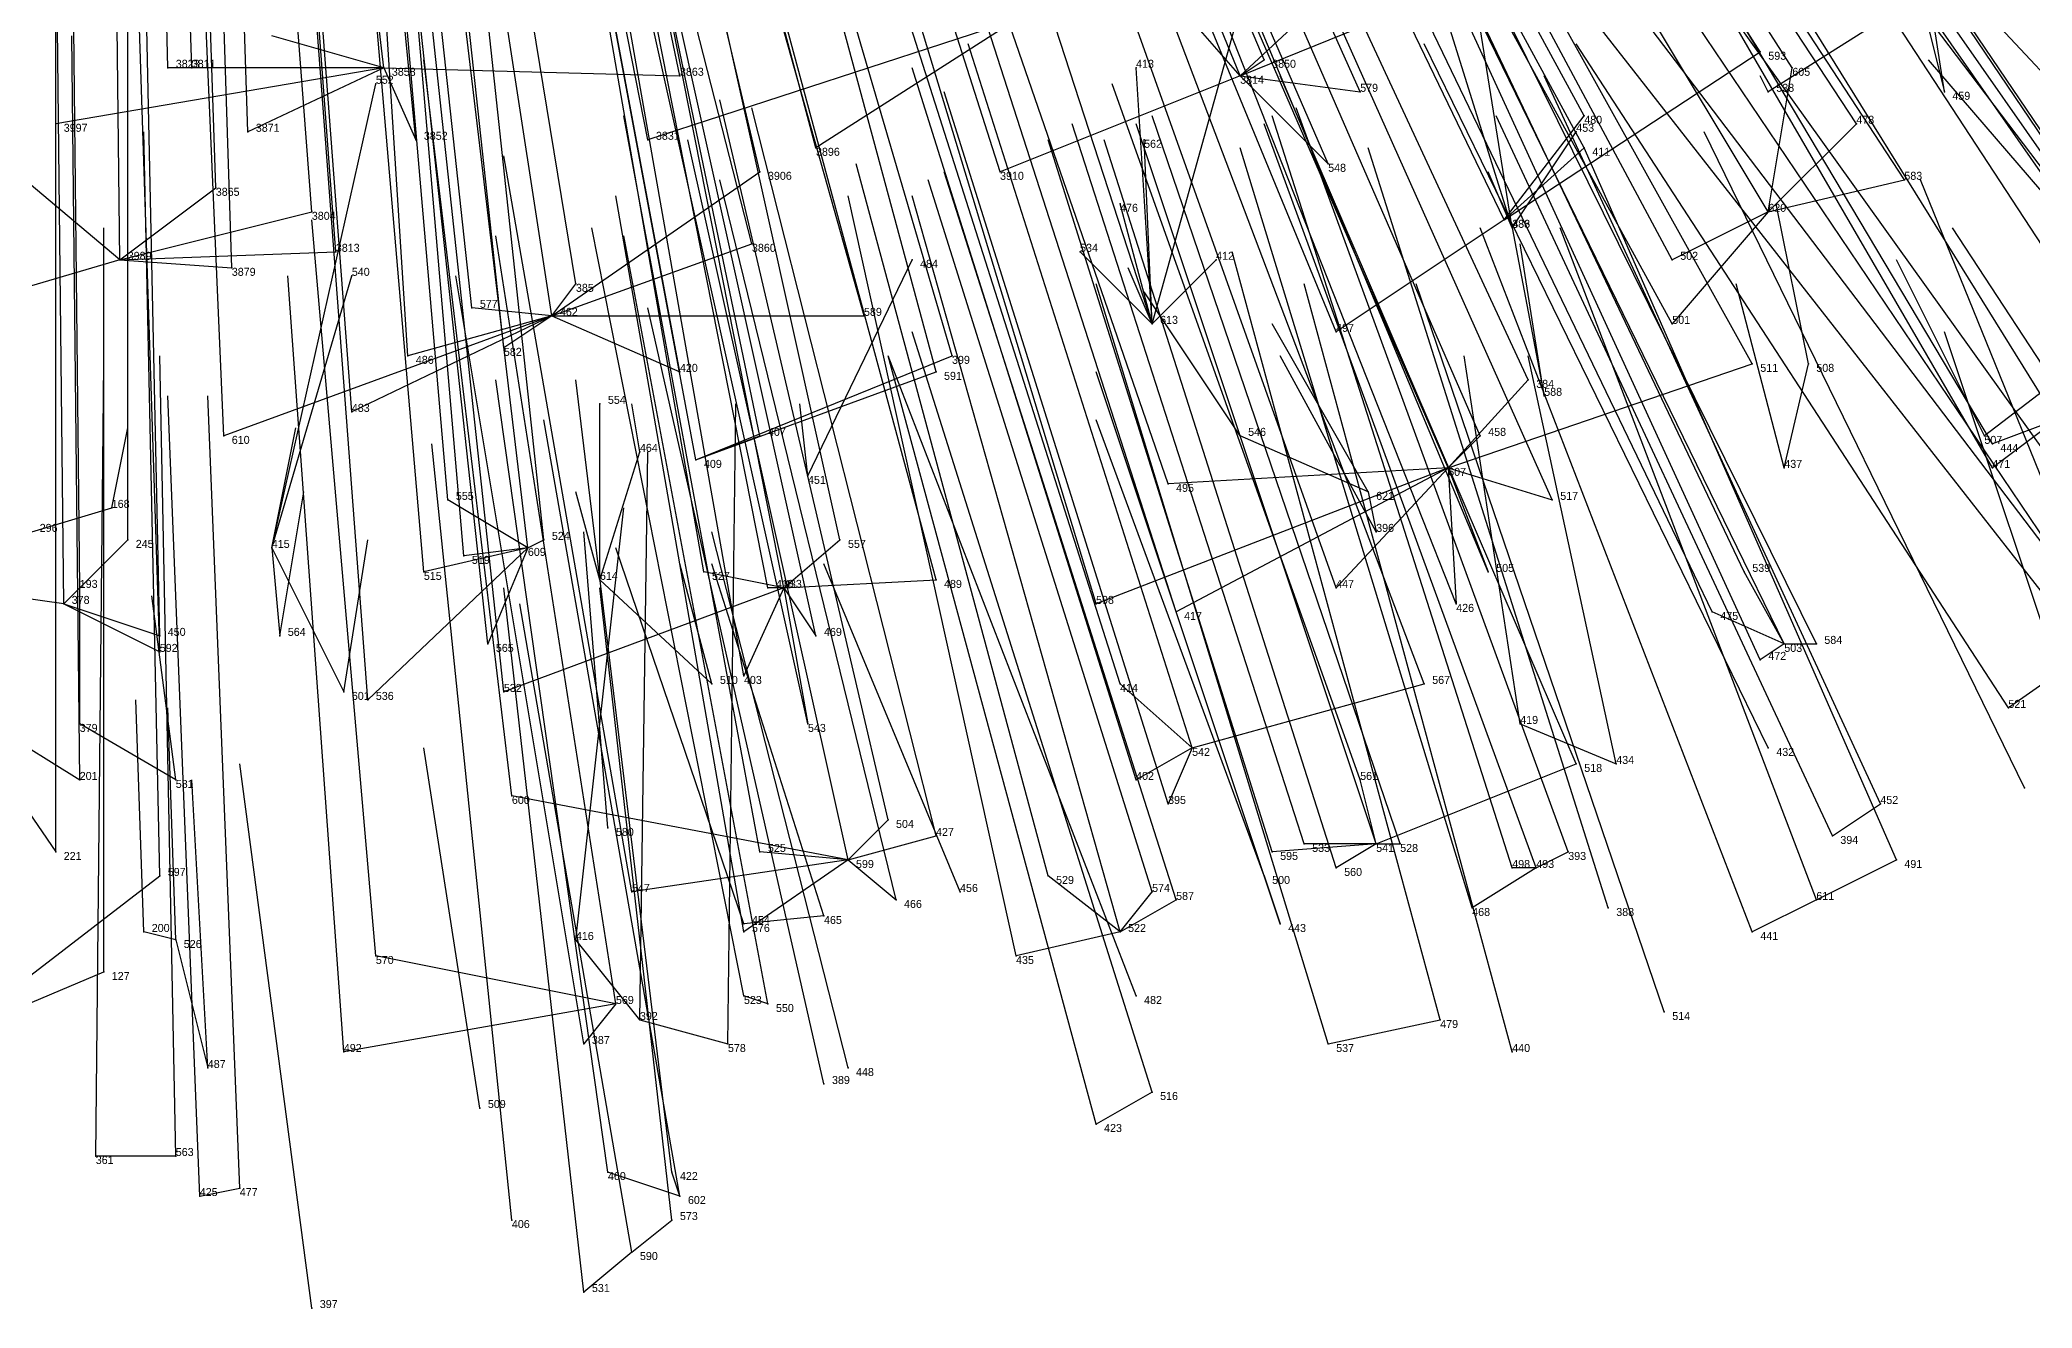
# Model space of a CAD drawing. Extents: x -0.5 to 0.59, y -0.5 to 0.58.
# Drawn here: x -0.008 to 0.241, y -0.497 to -0.3385 of the extents above; entities that cross this region are included whole.
import ezdxf

# ---------------------------------------------------------------- set-up
doc = ezdxf.new("R2010")
doc.units = 0
for name, color, linetype in [('Facilities', 3, 'CONTINUOUS'), ('Facilities_lines', 3, 'CONTINUOUS'), ('Normals', 1, 'CONTINUOUS'), ('Source_points', 5, 'CONTINUOUS'), ('Text', 3, 'CONTINUOUS')]:
    doc.layers.add(name, color=color, linetype=linetype)

msp = doc.modelspace()

# ---------------------------------------------------------------- linework, layer by layer
at = {"layer": 'Facilities', "color": 3}
for p in [(0.035, -0.342, -0.86), (0.142, -0.343, -0.929), (0.208, -0.36, -1.038), (0.175, -0.361, -1.004), (0.176, -0.362, -1.25), (0.002, -0.366, -0.915), (0.056, -0.373, -0.943), (0.131, -0.374, -1.25), (0.074, -0.391, -0.995), (0.088, -0.393, -1.25), (0.168, -0.392, -1.067), (0.21, -0.392, -1.25), (0.158, -0.395, -1.25), (0.021, -0.402, -1.25), (0.053, -0.402, -1.014), (0.062, -0.406, -1.25), (0.085, -0.407, -1.039), (-0.005, -0.409, -1.023), (0.21, -0.414, -1.161), (0.177, -0.424, -1.25), (0.136, -0.427, -1.121), (0.208, -0.427, -1.189), (0.009, -0.431, -1.25), (0.24, -0.432, -1.236), (0.063, -0.437, -1.25), (0.216, -0.438, -1.222), (0.159, -0.439, -1.167), (0.093, -0.441, -1.128), (0.145, -0.443, -1.25), (0.179, -0.442, -1.192), (0.107, -0.445, -1.25), (0.09, -0.448, -1.25), (0.188, -0.447, -1.213), (0.214, -0.446, -1.25), (0.127, -0.45, -1.169), (0.009, -0.451, -1.25), (0.129, -0.458, -1.25), (0.064, -0.459, -1.158), (0.083, -0.459, -1.167), (0.195, -0.46, -1.249), (0.067, -0.461, -1.25), (0.153, -0.464, -1.222), (0.176, -0.465, -1.242), (0.093, -0.467, -1.25), (0.09, -0.469, -1.194), (0.131, -0.47, -1.221), (0.047, -0.472, -1.25), (0.009, -0.478, -1.195), (0.012, -0.483, -1.207), (0.072, -0.483, -1.222), (0.051, -0.486, -1.222), (0.066, -0.49, -1.237), (0.026, -0.497, -1.243)]:
    msp.add_point(p, dxfattribs=at)
at = {"layer": 'Facilities_lines', "color": 3}
for p, q in [((0.131, -0.374, -1.25), (0.153, -0.295, -1.25)), ((0.176, -0.362, -1.25), (0.161, -0.314, -1.25)), ((0.142, -0.343, -0.929), (0.179, -0.328, -0.934)), ((0.131, -0.374, -1.25), (0.117, -0.331, -1.25)), ((0.142, -0.343, -0.929), (0.157, -0.329, -0.911)), ((0.227, -0.333, -1.25), (0.208, -0.345, -1.25)), ((0.227, -0.333, -1.25), (0.23, -0.345, -1.25)), ((0.114, -0.336, -0.886), (0.068, -0.351, -0.894)), ((0.114, -0.336, -0.886), (0.089, -0.352, -0.908)), ((0.142, -0.343, -0.929), (0.135, -0.335, -0.904)), ((0.035, -0.342, -0.86), (0.021, -0.338, -0.846)), ((0.176, -0.362, -1.25), (0.172, -0.337, -1.25)), ((0.142, -0.343, -0.929), (0.145, -0.341, -0.927)), ((0.175, -0.361, -1.004), (0.207, -0.34, -0.996)), ((0.035, -0.342, -0.86), (-0.006, -0.349, -0.873)), ((0.035, -0.342, -0.86), (0.008, -0.342, -0.854)), ((0.035, -0.342, -0.86), (0.011, -0.342, -0.855)), ((0.035, -0.342, -0.86), (0.018, -0.35, -0.876)), ((0.035, -0.342, -0.86), (0.039, -0.351, -0.883)), ((0.035, -0.342, -0.86), (0.072, -0.343, -0.875)), ((0.142, -0.343, -0.929), (0.112, -0.355, -0.931)), ((0.131, -0.374, -1.25), (0.129, -0.342, -1.25)), ((0.142, -0.343, -0.929), (0.153, -0.354, -0.965)), ((0.142, -0.343, -0.929), (0.157, -0.345, -0.947)), ((0.208, -0.36, -1.038), (0.211, -0.342, -1.005)), ((0.021, -0.402, -1.25), (0.034, -0.344, -1.25)), ((0.175, -0.361, -1.004), (0.185, -0.348, -0.986)), ((0.002, -0.366, -0.915), (-0.017, -0.35, -0.877)), ((0.131, -0.374, -1.25), (0.13, -0.351, -1.25)), ((0.176, -0.362, -1.25), (0.184, -0.35, -1.25)), ((0.208, -0.36, -1.038), (0.219, -0.349, -1.029)), ((0.175, -0.361, -1.004), (0.185, -0.352, -0.995)), ((0.056, -0.373, -0.943), (0.082, -0.355, -0.912)), ((0.208, -0.36, -1.038), (0.225, -0.356, -1.052)), ((0.002, -0.366, -0.915), (0.014, -0.357, -0.894)), ((0.002, -0.366, -0.915), (0.026, -0.36, -0.903)), ((0.131, -0.374, -1.25), (0.127, -0.359, -1.25)), ((0.208, -0.36, -1.038), (0.196, -0.374, -1.055)), ((0.208, -0.36, -1.038), (0.196, -0.366, -1.037)), ((0.175, -0.361, -1.004), (0.154, -0.375, -1.013)), ((0.176, -0.362, -1.25), (0.18, -0.383, -1.25)), ((0.002, -0.366, -0.915), (0.029, -0.365, -0.915)), ((0.056, -0.373, -0.943), (0.081, -0.364, -0.932)), ((0.131, -0.374, -1.25), (0.122, -0.365, -1.25)), ((0.002, -0.366, -0.915), (-0.015, -0.371, -0.928)), ((0.002, -0.366, -0.915), (0.016, -0.367, -0.919)), ((0.021, -0.402, -1.25), (0.031, -0.368, -1.25)), ((0.088, -0.393, -1.25), (0.101, -0.366, -1.25)), ((0.131, -0.374, -1.25), (0.139, -0.366, -1.25)), ((0.056, -0.373, -0.943), (0.059, -0.369, -0.935)), ((0.056, -0.373, -0.943), (0.015, -0.388, -0.971)), ((0.056, -0.373, -0.943), (0.031, -0.385, -0.965)), ((0.056, -0.373, -0.943), (0.038, -0.378, -0.95)), ((0.056, -0.373, -0.943), (0.046, -0.372, -0.937)), ((0.056, -0.373, -0.943), (0.05, -0.377, -0.951)), ((0.056, -0.373, -0.943), (0.072, -0.38, -0.966)), ((0.056, -0.373, -0.943), (0.095, -0.373, -0.962)), ((0.252, -0.375, -1.25), (0.235, -0.388, -1.25)), ((0.074, -0.391, -0.995), (0.106, -0.378, -0.981)), ((0.074, -0.391, -0.995), (0.104, -0.38, -0.986)), ((0.168, -0.392, -1.067), (0.206, -0.379, -1.08)), ((0.21, -0.392, -1.25), (0.213, -0.379, -1.25)), ((0.168, -0.392, -1.067), (0.178, -0.381, -1.052)), ((0.062, -0.406, -1.25), (0.062, -0.384, -1.25)), ((0.074, -0.391, -0.995), (0.082, -0.388, -0.991)), ((0.158, -0.395, -1.25), (0.142, -0.388, -1.25)), ((0.168, -0.392, -1.067), (0.172, -0.388, -1.061)), ((0.244, -0.386, -1.141), (0.236, -0.389, -1.139)), ((0.244, -0.386, -1.141), (0.236, -0.392, -1.142)), ((0.062, -0.406, -1.25), (0.067, -0.39, -1.25)), ((0.168, -0.392, -1.067), (0.124, -0.409, -1.068)), ((0.168, -0.392, -1.067), (0.133, -0.394, -1.041)), ((0.168, -0.392, -1.067), (0.134, -0.41, -1.079)), ((0.168, -0.392, -1.067), (0.154, -0.407, -1.088)), ((0.168, -0.392, -1.067), (0.169, -0.409, -1.107)), ((0.168, -0.392, -1.067), (0.173, -0.405, -1.101)), ((0.168, -0.392, -1.067), (0.181, -0.396, -1.089)), ((0.158, -0.395, -1.25), (0.159, -0.4, -1.25)), ((-0.009, -0.4, -1.25), (0.001, -0.397, -1.25)), ((0.053, -0.402, -1.014), (0.043, -0.396, -0.995)), ((-0.005, -0.409, -1.023), (0.003, -0.401, -1.003)), ((0.021, -0.402, -1.25), (0.022, -0.413, -1.25)), ((0.021, -0.402, -1.25), (0.03, -0.42, -1.25)), ((0.053, -0.402, -1.014), (0.033, -0.421, -1.055)), ((0.053, -0.402, -1.014), (0.04, -0.405, -1.018)), ((0.053, -0.402, -1.014), (0.045, -0.403, -1.014)), ((0.053, -0.402, -1.014), (0.048, -0.414, -1.043)), ((0.053, -0.402, -1.014), (0.055, -0.401, -1.011)), ((0.085, -0.407, -1.039), (0.092, -0.401, -1.029)), ((0.085, -0.407, -1.039), (0.075, -0.405, -1.03)), ((0.21, -0.414, -1.161), (0.205, -0.405, -1.135)), ((-0.005, -0.409, -1.023), (-0.026, -0.406, -1.016)), ((-0.005, -0.409, -1.023), (-0.003, -0.407, -1.017)), ((0.085, -0.407, -1.039), (0.05, -0.42, -1.057)), ((0.062, -0.406, -1.25), (0.076, -0.419, -1.25)), ((0.085, -0.407, -1.039), (0.08, -0.418, -1.065)), ((0.085, -0.407, -1.039), (0.083, -0.407, -1.038)), ((0.085, -0.407, -1.039), (0.104, -0.406, -1.048)), ((0.085, -0.407, -1.039), (0.089, -0.413, -1.056)), ((0.085, -0.407, -1.039), (0.088, -0.424, -1.083)), ((-0.005, -0.409, -1.023), (0.007, -0.413, -1.032)), ((-0.005, -0.409, -1.023), (0.007, -0.415, -1.037)), ((0.21, -0.414, -1.161), (0.201, -0.41, -1.142)), ((0.21, -0.414, -1.161), (0.207, -0.416, -1.162)), ((0.21, -0.414, -1.161), (0.214, -0.414, -1.165)), ((0.248, -0.415, -1.21), (0.238, -0.422, -1.21)), ((0.136, -0.427, -1.121), (0.127, -0.419, -1.095)), ((0.136, -0.427, -1.121), (0.165, -0.419, -1.125)), ((-0.019, -0.421, -1.054), (-0.003, -0.431, -1.077)), ((-0.019, -0.421, -1.054), (-0.006, -0.44, -1.101)), ((0.009, -0.431, -1.25), (-0.003, -0.424, -1.25)), ((0.177, -0.424, -1.25), (0.189, -0.429, -1.25)), ((0.136, -0.427, -1.121), (0.129, -0.431, -1.124)), ((0.136, -0.427, -1.121), (0.133, -0.434, -1.134)), ((0.159, -0.439, -1.167), (0.184, -0.429, -1.168)), ((0.093, -0.441, -1.128), (0.051, -0.433, -1.091)), ((0.159, -0.439, -1.167), (0.157, -0.431, -1.146)), ((0.216, -0.438, -1.222), (0.222, -0.434, -1.218)), ((0.093, -0.441, -1.128), (0.098, -0.436, -1.118)), ((0.093, -0.441, -1.128), (0.104, -0.438, -1.125)), ((0.093, -0.441, -1.128), (0.082, -0.44, -1.119)), ((0.159, -0.439, -1.167), (0.146, -0.44, -1.159)), ((0.159, -0.439, -1.167), (0.15, -0.439, -1.161)), ((0.159, -0.439, -1.167), (0.154, -0.442, -1.171)), ((0.159, -0.439, -1.167), (0.162, -0.439, -1.17)), ((0.179, -0.442, -1.192), (0.183, -0.44, -1.191)), ((-0.019, -0.463, -1.158), (0.007, -0.443, -1.107)), ((0.093, -0.441, -1.128), (0.066, -0.445, -1.124)), ((0.093, -0.441, -1.128), (0.08, -0.45, -1.141)), ((0.093, -0.441, -1.128), (0.099, -0.446, -1.142)), ((0.127, -0.45, -1.169), (0.118, -0.443, -1.147)), ((0.145, -0.443, -1.25), (0.147, -0.449, -1.25)), ((0.179, -0.442, -1.192), (0.171, -0.447, -1.197)), ((0.179, -0.442, -1.192), (0.176, -0.442, -1.188)), ((0.214, -0.446, -1.25), (0.224, -0.441, -1.238)), ((0.127, -0.45, -1.169), (0.131, -0.445, -1.159)), ((0.09, -0.448, -1.25), (0.08, -0.449, -1.25)), ((0.127, -0.45, -1.169), (0.134, -0.446, -1.164)), ((0.214, -0.446, -1.25), (0.206, -0.45, -1.238)), ((0.009, -0.451, -1.25), (0.005, -0.45, -1.25)), ((0.127, -0.45, -1.169), (0.114, -0.453, -1.169)), ((0.009, -0.451, -1.25), (0.013, -0.467, -1.25)), ((0.064, -0.459, -1.158), (0.034, -0.453, -1.136)), ((0.067, -0.461, -1.25), (0.059, -0.451, -1.25)), ((-0.019, -0.463, -1.158), (0, -0.455, -1.138)), ((0.083, -0.459, -1.167), (0.08, -0.458, -1.163)), ((0.064, -0.459, -1.158), (0.03, -0.465, -1.164)), ((0.064, -0.459, -1.158), (0.06, -0.464, -1.169)), ((0.067, -0.461, -1.25), (0.078, -0.464, -1.25)), ((0.153, -0.464, -1.222), (0.167, -0.461, -1.226)), ((0.131, -0.47, -1.221), (0.124, -0.474, -1.226)), ((0.009, -0.478, -1.195), (-0.001, -0.478, -1.195)), ((0.072, -0.483, -1.222), (0.063, -0.48, -1.211)), ((0.072, -0.483, -1.222), (0.071, -0.48, -1.214)), ((0.012, -0.483, -1.207), (0.017, -0.482, -1.207)), ((0.066, -0.49, -1.237), (0.071, -0.486, -1.25)), ((0.066, -0.49, -1.237), (0.06, -0.495, -1.246))]:
    msp.add_line(p, q, dxfattribs=at)
at = {"layer": 'Normals', "color": 1}
for p, q in [((0.008, -0.342, -0.854), (0.006, -0.249, -0.892)), ((0.011, -0.342, -0.855), (0.008, -0.249, -0.892)), ((0.035, -0.342, -0.86), (0.024, -0.25, -0.896)), ((0.072, -0.343, -0.875), (0.053, -0.252, -0.912)), ((-0.006, -0.349, -0.873), (-0.006, -0.256, -0.91)), ((0.145, -0.341, -0.927), (0.109, -0.255, -0.963)), ((0.018, -0.35, -0.876), (0.015, -0.257, -0.913)), ((0.142, -0.343, -0.929), (0.107, -0.257, -0.965)), ((0.039, -0.351, -0.883), (0.03, -0.259, -0.92)), ((0.068, -0.351, -0.894), (0.05, -0.26, -0.931)), ((0.157, -0.345, -0.947), (0.119, -0.26, -0.983)), ((0.089, -0.352, -0.908), (0.065, -0.262, -0.945)), ((0.207, -0.34, -0.996), (0.157, -0.262, -1.033)), ((0.014, -0.357, -0.894), (0.011, -0.264, -0.931)), ((0.082, -0.355, -0.912), (0.061, -0.266, -0.95)), ((0.211, -0.342, -1.005), (0.161, -0.264, -1.041)), ((0.026, -0.36, -0.903), (0.019, -0.268, -0.94)), ((0.112, -0.355, -0.931), (0.084, -0.267, -0.968)), ((0.185, -0.348, -0.986), (0.141, -0.267, -1.023)), ((0.153, -0.354, -0.965), (0.116, -0.269, -1.002)), ((0.185, -0.352, -0.995), (0.141, -0.271, -1.032)), ((0.219, -0.349, -1.029), (0.168, -0.271, -1.066)), ((0.002, -0.366, -0.915), (0.001, -0.273, -0.952)), ((0.029, -0.365, -0.915), (0.022, -0.272, -0.953)), ((0.016, -0.367, -0.919), (0.013, -0.274, -0.955)), ((0.081, -0.364, -0.932), (0.058, -0.274, -0.97)), ((0.059, -0.369, -0.935), (0.044, -0.278, -0.974)), ((0.175, -0.361, -1.004), (0.135, -0.278, -1.041)), ((0.225, -0.356, -1.052), (0.174, -0.278, -1.089)), ((0.046, -0.372, -0.937), (0.036, -0.28, -0.975)), ((0.208, -0.36, -1.038), (0.16, -0.28, -1.075)), ((0.242, -0.355, -1.075), (0.189, -0.279, -1.111)), ((0.056, -0.373, -0.943), (0.042, -0.282, -0.982)), ((0.038, -0.378, -0.95), (0.032, -0.285, -0.987)), ((0.05, -0.377, -0.951), (0.04, -0.285, -0.989)), ((0.095, -0.373, -0.962), (0.07, -0.284, -0.999)), ((0.196, -0.366, -1.037), (0.152, -0.284, -1.074)), ((0.248, -0.361, -1.095), (0.195, -0.285, -1.132)), ((0.072, -0.38, -0.966), (0.055, -0.289, -1.004)), ((0.106, -0.378, -0.981), (0.08, -0.289, -1.018)), ((0.104, -0.38, -0.986), (0.08, -0.291, -1.023)), ((0.154, -0.375, -1.013), (0.119, -0.29, -1.051)), ((0.031, -0.385, -0.965), (0.024, -0.292, -1.003)), ((0.196, -0.374, -1.055), (0.151, -0.292, -1.092)), ((0.246, -0.37, -1.111), (0.195, -0.292, -1.148)), ((0.255, -0.369, -1.122), (0.203, -0.292, -1.159)), ((0.015, -0.388, -0.971), (0.011, -0.296, -1.009)), ((0.082, -0.388, -0.991), (0.063, -0.297, -1.029)), ((0.178, -0.381, -1.052), (0.139, -0.297, -1.089)), ((0.206, -0.379, -1.08), (0.161, -0.298, -1.117)), ((0.074, -0.391, -0.995), (0.057, -0.3, -1.033)), ((0.26, -0.377, -1.145), (0.208, -0.3, -1.182)), ((0.043, -0.396, -0.995), (0.035, -0.303, -1.032)), ((0.172, -0.388, -1.061), (0.135, -0.303, -1.099)), ((0.003, -0.401, -1.003), (0.003, -0.308, -1.04)), ((0.055, -0.401, -1.011), (0.045, -0.308, -1.047)), ((0.133, -0.394, -1.041), (0.103, -0.307, -1.08)), ((0.168, -0.392, -1.067), (0.131, -0.307, -1.105)), ((0.244, -0.386, -1.141), (0.195, -0.307, -1.178)), ((0.045, -0.403, -1.014), (0.037, -0.31, -1.05)), ((0.053, -0.402, -1.014), (0.042, -0.31, -1.05)), ((0.092, -0.401, -1.029), (0.072, -0.311, -1.067)), ((0.181, -0.396, -1.089), (0.143, -0.311, -1.126)), ((0.236, -0.389, -1.139), (0.189, -0.31, -1.176)), ((0.236, -0.392, -1.142), (0.189, -0.311, -1.179)), ((0.04, -0.405, -1.018), (0.032, -0.312, -1.054)), ((0.075, -0.405, -1.03), (0.059, -0.313, -1.066)), ((0.269, -0.39, -1.184), (0.21, -0.312, -1.205)), ((-0.005, -0.409, -1.023), (-0.006, -0.316, -1.06)), ((-0.003, -0.407, -1.017), (-0.004, -0.314, -1.055)), ((0.083, -0.407, -1.038), (0.065, -0.316, -1.075)), ((0.085, -0.407, -1.039), (0.067, -0.316, -1.076)), ((0.104, -0.406, -1.048), (0.08, -0.317, -1.086)), ((0.007, -0.413, -1.032), (0.005, -0.32, -1.069)), ((0.124, -0.409, -1.068), (0.097, -0.32, -1.106)), ((0.154, -0.407, -1.088), (0.123, -0.32, -1.126)), ((0.173, -0.405, -1.101), (0.137, -0.319, -1.138)), ((0.205, -0.405, -1.135), (0.165, -0.321, -1.172)), ((0.007, -0.415, -1.037), (0.004, -0.322, -1.073)), ((0.048, -0.414, -1.043), (0.038, -0.322, -1.079)), ((0.089, -0.413, -1.056), (0.069, -0.323, -1.094)), ((0.134, -0.41, -1.079), (0.106, -0.323, -1.118)), ((0.169, -0.409, -1.107), (0.135, -0.323, -1.144)), ((0.033, -0.421, -1.055), (0.026, -0.328, -1.091)), ((0.05, -0.42, -1.057), (0.04, -0.327, -1.094)), ((0.08, -0.418, -1.065), (0.064, -0.327, -1.102)), ((0.201, -0.41, -1.142), (0.161, -0.327, -1.18)), ((0.127, -0.419, -1.095), (0.099, -0.331, -1.134)), ((0.207, -0.416, -1.162), (0.168, -0.331, -1.198)), ((0.21, -0.414, -1.161), (0.169, -0.33, -1.196)), ((0.214, -0.414, -1.165), (0.172, -0.329, -1.196)), ((0.165, -0.419, -1.125), (0.132, -0.332, -1.163)), ((0.252, -0.415, -1.214), (0.196, -0.332, -1.218)), ((0.259, -0.413, -1.218), (0.201, -0.332, -1.226)), ((0.23, -0.345, -1.25), (0.228, -0.332, -1.151)), ((0.088, -0.424, -1.083), (0.068, -0.334, -1.121)), ((0.251, -0.413, -1.209), (0.191, -0.334, -1.219)), ((-0.003, -0.431, -1.077), (-0.004, -0.338, -1.115)), ((0.248, -0.415, -1.21), (0.187, -0.337, -1.22)), ((0.28, -0.383, -1.25), (0.237, -0.337, -1.173)), ((0.051, -0.433, -1.091), (0.04, -0.341, -1.128)), ((0.136, -0.427, -1.121), (0.108, -0.339, -1.158)), ((0.208, -0.427, -1.189), (0.165, -0.339, -1.207)), ((0.238, -0.422, -1.21), (0.184, -0.339, -1.224)), ((0.271, -0.391, -1.25), (0.228, -0.341, -1.175)), ((0.129, -0.431, -1.124), (0.101, -0.342, -1.161)), ((0.129, -0.342, -1.25), (0.129, -0.342, -1.15)), ((0.184, -0.429, -1.168), (0.147, -0.343, -1.201)), ((0.222, -0.434, -1.218), (0.18, -0.343, -1.21)), ((0.208, -0.345, -1.25), (0.207, -0.343, -1.15)), ((0.034, -0.344, -1.25), (0.034, -0.344, -1.15)), ((0.098, -0.436, -1.118), (0.077, -0.346, -1.155)), ((0.133, -0.434, -1.134), (0.105, -0.345, -1.171)), ((0.157, -0.431, -1.146), (0.126, -0.344, -1.184)), ((-0.006, -0.44, -1.101), (-0.006, -0.347, -1.137)), ((0.082, -0.44, -1.119), (0.065, -0.348, -1.155)), ((0.104, -0.438, -1.125), (0.081, -0.347, -1.161)), ((0.162, -0.439, -1.17), (0.131, -0.348, -1.199)), ((0.176, -0.442, -1.188), (0.146, -0.348, -1.209)), ((0.183, -0.44, -1.191), (0.149, -0.347, -1.205)), ((0.216, -0.438, -1.222), (0.174, -0.348, -1.214)), ((0.007, -0.443, -1.107), (0.005, -0.35, -1.143)), ((0.093, -0.441, -1.128), (0.073, -0.351, -1.165)), ((0.146, -0.44, -1.159), (0.118, -0.351, -1.194)), ((0.15, -0.439, -1.161), (0.121, -0.349, -1.194)), ((0.154, -0.442, -1.171), (0.125, -0.351, -1.2)), ((0.159, -0.439, -1.167), (0.129, -0.349, -1.198)), ((0.13, -0.351, -1.25), (0.13, -0.351, -1.15)), ((0.179, -0.442, -1.192), (0.145, -0.349, -1.205)), ((0.184, -0.35, -1.25), (0.184, -0.35, -1.15)), ((0.24, -0.432, -1.236), (0.2, -0.35, -1.195)), ((0.066, -0.445, -1.124), (0.05, -0.353, -1.16)), ((0.171, -0.447, -1.197), (0.142, -0.352, -1.206)), ((0.188, -0.447, -1.213), (0.158, -0.352, -1.213)), ((0.224, -0.441, -1.238), (0.185, -0.352, -1.217)), ((0.099, -0.446, -1.142), (0.077, -0.356, -1.179)), ((0.118, -0.443, -1.147), (0.094, -0.354, -1.184)), ((0.131, -0.445, -1.159), (0.103, -0.356, -1.196)), ((0.134, -0.446, -1.164), (0.105, -0.355, -1.194)), ((0.176, -0.362, -1.25), (0.173, -0.355, -1.15)), ((0.255, -0.425, -1.239), (0.227, -0.356, -1.172)), ((0.08, -0.45, -1.141), (0.064, -0.358, -1.179)), ((0.114, -0.453, -1.169), (0.093, -0.358, -1.19)), ((0.127, -0.45, -1.169), (0.101, -0.358, -1.197)), ((0.127, -0.359, -1.25), (0.127, -0.359, -1.15)), ((0.213, -0.379, -1.25), (0.209, -0.359, -1.152)), ((0, -0.455, -1.138), (0, -0.362, -1.175)), ((0.034, -0.453, -1.136), (0.026, -0.361, -1.173)), ((0.064, -0.459, -1.158), (0.049, -0.363, -1.183)), ((0.08, -0.458, -1.163), (0.061, -0.362, -1.184)), ((0.083, -0.459, -1.167), (0.065, -0.363, -1.187)), ((0.206, -0.45, -1.238), (0.172, -0.362, -1.207)), ((0.214, -0.446, -1.25), (0.182, -0.362, -1.206)), ((0.269, -0.42, -1.25), (0.231, -0.362, -1.178)), ((0.122, -0.365, -1.25), (0.122, -0.365, -1.15)), ((0.167, -0.461, -1.226), (0.141, -0.365, -1.223)), ((0.18, -0.383, -1.25), (0.177, -0.364, -1.152)), ((0.03, -0.465, -1.164), (0.023, -0.368, -1.19)), ((0.031, -0.368, -1.25), (0.031, -0.368, -1.15)), ((0.06, -0.464, -1.169), (0.044, -0.368, -1.192)), ((0.101, -0.366, -1.25), (0.101, -0.366, -1.15)), ((0.131, -0.374, -1.25), (0.128, -0.367, -1.15)), ((0.139, -0.366, -1.25), (0.139, -0.366, -1.15)), ((0.235, -0.388, -1.25), (0.224, -0.366, -1.153)), ((0.153, -0.464, -1.222), (0.124, -0.369, -1.22)), ((0.142, -0.388, -1.25), (0.13, -0.37, -1.152)), ((0.176, -0.465, -1.242), (0.15, -0.369, -1.225)), ((0.195, -0.46, -1.249), (0.164, -0.369, -1.223)), ((0.21, -0.392, -1.25), (0.204, -0.369, -1.153)), ((0.09, -0.469, -1.194), (0.068, -0.372, -1.207)), ((0.131, -0.47, -1.221), (0.101, -0.375, -1.214)), ((0.158, -0.395, -1.25), (0.146, -0.374, -1.153)), ((0.247, -0.426, -1.25), (0.23, -0.375, -1.166)), ((0.009, -0.478, -1.195), (0.007, -0.378, -1.203)), ((0.129, -0.458, -1.25), (0.098, -0.378, -1.199)), ((0.124, -0.474, -1.226), (0.098, -0.378, -1.224)), ((0.159, -0.4, -1.25), (0.147, -0.378, -1.153)), ((0.177, -0.424, -1.25), (0.17, -0.378, -1.162)), ((0.189, -0.429, -1.25), (0.178, -0.378, -1.164)), ((-0.001, -0.478, -1.195), (0, -0.379, -1.207)), ((0.147, -0.449, -1.25), (0.124, -0.38, -1.181)), ((0.012, -0.483, -1.207), (0.008, -0.383, -1.208)), ((0.017, -0.482, -1.207), (0.013, -0.383, -1.205)), ((0.063, -0.48, -1.211), (0.049, -0.381, -1.209)), ((0.071, -0.48, -1.214), (0.059, -0.381, -1.208)), ((0.062, -0.384, -1.25), (0.062, -0.384, -1.15)), ((0.067, -0.39, -1.25), (0.066, -0.384, -1.15)), ((0.078, -0.464, -1.25), (0.079, -0.384, -1.19)), ((0.088, -0.393, -1.25), (0.087, -0.384, -1.15)), ((0.001, -0.397, -1.25), (0.003, -0.387, -1.15)), ((0.021, -0.402, -1.25), (0.024, -0.387, -1.151)), ((0.072, -0.483, -1.222), (0.055, -0.386, -1.207)), ((0.145, -0.443, -1.25), (0.124, -0.386, -1.171)), ((0.051, -0.486, -1.222), (0.041, -0.389, -1.201)), ((0.067, -0.461, -1.25), (0.068, -0.39, -1.179)), ((0.022, -0.413, -1.25), (0.025, -0.395, -1.152)), ((0.062, -0.406, -1.25), (0.059, -0.395, -1.151)), ((0.059, -0.451, -1.25), (0.065, -0.397, -1.166)), ((0.063, -0.437, -1.25), (0.06, -0.4, -1.157)), ((0.093, -0.467, -1.25), (0.076, -0.4, -1.178)), ((0.03, -0.42, -1.25), (0.033, -0.401, -1.152)), ((0.08, -0.449, -1.25), (0.064, -0.402, -1.163)), ((0.076, -0.419, -1.25), (0.072, -0.404, -1.151)), ((0.09, -0.448, -1.25), (0.076, -0.404, -1.161)), ((0.107, -0.445, -1.25), (0.09, -0.404, -1.16)), ((-0.003, -0.424, -1.25), (-0.003, -0.407, -1.152)), ((0.009, -0.431, -1.25), (0.006, -0.408, -1.153)), ((0.06, -0.495, -1.246), (0.05, -0.407, -1.199)), ((0.071, -0.486, -1.25), (0.062, -0.407, -1.189)), ((0.066, -0.49, -1.237), (0.052, -0.409, -1.181)), ((0.005, -0.45, -1.25), (0.004, -0.421, -1.154)), ((0.009, -0.451, -1.25), (0.008, -0.422, -1.154)), ((0.047, -0.472, -1.25), (0.04, -0.427, -1.161)), ((0.026, -0.497, -1.243), (0.017, -0.429, -1.17)), ((0.013, -0.467, -1.25), (0.011, -0.431, -1.157))]:
    msp.add_line(p, q, dxfattribs=at)
at = {"layer": 'Source_points', "color": 5}
for p in [(0.145, -0.341, -0.927), (0.207, -0.34, -0.996), (0.008, -0.342, -0.854), (0.011, -0.342, -0.855), (0.072, -0.343, -0.875), (0.129, -0.342, -1.25), (0.211, -0.342, -1.005), (0.034, -0.344, -1.25), (0.157, -0.345, -0.947), (0.208, -0.345, -1.25), (0.23, -0.345, -1.25), (0.185, -0.348, -0.986), (-0.006, -0.349, -0.873), (0.018, -0.35, -0.876), (0.039, -0.351, -0.883), (0.068, -0.351, -0.894), (0.13, -0.351, -1.25), (0.184, -0.35, -1.25), (0.219, -0.349, -1.029), (0.089, -0.352, -0.908), (0.185, -0.352, -0.995), (0.082, -0.355, -0.912), (0.112, -0.355, -0.931), (0.153, -0.354, -0.965), (0.225, -0.356, -1.052), (0.014, -0.357, -0.894), (0.026, -0.36, -0.903), (0.127, -0.359, -1.25), (0.029, -0.365, -0.915), (0.081, -0.364, -0.932), (0.122, -0.365, -1.25), (0.016, -0.367, -0.919), (0.031, -0.368, -1.25), (0.101, -0.366, -1.25), (0.139, -0.366, -1.25), (0.196, -0.366, -1.037), (0.059, -0.369, -0.935), (0.046, -0.372, -0.937), (0.095, -0.373, -0.962), (0.154, -0.375, -1.013), (0.196, -0.374, -1.055), (0.038, -0.378, -0.95), (0.05, -0.377, -0.951), (0.106, -0.378, -0.981), (0.072, -0.38, -0.966), (0.104, -0.38, -0.986), (0.206, -0.379, -1.08), (0.213, -0.379, -1.25), (0.178, -0.381, -1.052), (0.18, -0.383, -1.25), (0.031, -0.385, -0.965), (0.062, -0.384, -1.25), (0.015, -0.388, -0.971), (0.082, -0.388, -0.991), (0.142, -0.388, -1.25), (0.172, -0.388, -1.061), (0.235, -0.388, -1.25), (0.067, -0.39, -1.25), (0.236, -0.389, -1.139), (0.236, -0.392, -1.142), (0.133, -0.394, -1.041), (0.001, -0.397, -1.25), (0.043, -0.396, -0.995), (0.181, -0.396, -1.089), (0.159, -0.4, -1.25), (0.003, -0.401, -1.003), (0.045, -0.403, -1.014), (0.055, -0.401, -1.011), (0.092, -0.401, -1.029), (0.04, -0.405, -1.018), (0.075, -0.405, -1.03), (0.173, -0.405, -1.101), (0.205, -0.405, -1.135), (-0.003, -0.407, -1.017), (0.083, -0.407, -1.038), (0.104, -0.406, -1.048), (0.154, -0.407, -1.088), (0.124, -0.409, -1.068), (0.134, -0.41, -1.079), (0.169, -0.409, -1.107), (0.201, -0.41, -1.142), (0.007, -0.413, -1.032), (0.022, -0.413, -1.25), (0.089, -0.413, -1.056), (0.007, -0.415, -1.037), (0.048, -0.414, -1.043), (0.214, -0.414, -1.165), (0.08, -0.418, -1.065), (0.207, -0.416, -1.162), (0.03, -0.42, -1.25), (0.05, -0.42, -1.057), (0.076, -0.419, -1.25), (0.127, -0.419, -1.095), (0.165, -0.419, -1.125), (0.033, -0.421, -1.055), (0.238, -0.422, -1.21), (-0.003, -0.424, -1.25), (0.088, -0.424, -1.083), (0.184, -0.429, -1.168), (0.189, -0.429, -1.25), (-0.003, -0.431, -1.077), (0.051, -0.433, -1.091), (0.129, -0.431, -1.124), (0.157, -0.431, -1.146), (0.133, -0.434, -1.134), (0.222, -0.434, -1.218), (0.098, -0.436, -1.118), (0.104, -0.438, -1.125), (-0.006, -0.44, -1.101), (0.082, -0.44, -1.119), (0.146, -0.44, -1.159), (0.15, -0.439, -1.161), (0.162, -0.439, -1.17), (0.183, -0.44, -1.191), (0.007, -0.443, -1.107), (0.118, -0.443, -1.147), (0.154, -0.442, -1.171), (0.176, -0.442, -1.188), (0.224, -0.441, -1.238), (0.066, -0.445, -1.124), (0.131, -0.445, -1.159), (0.099, -0.446, -1.142), (0.134, -0.446, -1.164), (0.171, -0.447, -1.197), (0.005, -0.45, -1.25), (0.08, -0.449, -1.25), (0.08, -0.45, -1.141), (0.147, -0.449, -1.25), (0.206, -0.45, -1.238), (0.034, -0.453, -1.136), (0.059, -0.451, -1.25), (0.114, -0.453, -1.169), (0, -0.455, -1.138), (0.08, -0.458, -1.163), (0.167, -0.461, -1.226), (0.03, -0.465, -1.164), (0.06, -0.464, -1.169), (0.078, -0.464, -1.25), (0.013, -0.467, -1.25), (0.124, -0.474, -1.226), (-0.001, -0.478, -1.195), (0.063, -0.48, -1.211), (0.071, -0.48, -1.214), (0.017, -0.482, -1.207), (0.071, -0.486, -1.25), (0.06, -0.495, -1.246)]:
    msp.add_point(p, dxfattribs=at)

# ---------------------------------------------------------------- texts
at = {"layer": 'Text', "color": 3}
for s, p in [('3823', (0.009, -0.342, -0.854)), ('3811', (0.011, -0.342, -0.855)), ('413', (0.129, -0.342, -1.25)), ('3850', (0.146, -0.342, -0.927)), ('593', (0.208, -0.341, -0.996)), ('552', (0.034, -0.344, -1.25)), ('3858', (0.036, -0.343, -0.86)), ('3863', (0.072, -0.343, -0.875)), ('3814', (0.142, -0.344, -0.929)), ('605', (0.211, -0.343, -1.005)), ('579', (0.157, -0.345, -0.947)), ('538', (0.209, -0.345, -1.25)), ('459', (0.231, -0.346, -1.25)), ('480', (0.185, -0.349, -0.986)), ('478', (0.219, -0.349, -1.029)), ('3997', (-0.005, -0.35, -0.873)), ('3871', (0.019, -0.35, -0.876)), ('3852', (0.04, -0.351, -0.883)), ('3831', (0.069, -0.351, -0.894)), ('562', (0.13, -0.352, -1.25)), ('453', (0.184, -0.35, -1.25)), ('3896', (0.089, -0.353, -0.908)), ('411', (0.186, -0.353, -0.995)), ('3906', (0.083, -0.356, -0.912)), ('3910', (0.112, -0.356, -0.931)), ('548', (0.153, -0.355, -0.965)), ('583', (0.225, -0.356, -1.052)), ('3865', (0.014, -0.358, -0.894)), ('3804', (0.026, -0.361, -0.903)), ('476', (0.127, -0.36, -1.25)), ('620', (0.208, -0.36, -1.038)), ('436', (0.176, -0.362, -1.004)), ('383', (0.176, -0.362, -1.25)), ('3989', (0.003, -0.366, -0.915)), ('3813', (0.029, -0.365, -0.915)), ('3860', (0.081, -0.365, -0.932)), ('534', (0.122, -0.365, -1.25)), ('412', (0.139, -0.366, -1.25)), ('502', (0.197, -0.366, -1.037)), ('3879', (0.016, -0.368, -0.919)), ('540', (0.031, -0.368, -1.25)), ('484', (0.102, -0.367, -1.25)), ('385', (0.059, -0.37, -0.935)), ('577', (0.047, -0.372, -0.937)), ('462', (0.057, -0.373, -0.943)), ('589', (0.095, -0.373, -0.962)), ('613', (0.132, -0.374, -1.25)), ('501', (0.196, -0.374, -1.055)), ('497', (0.154, -0.375, -1.013)), ('486', (0.039, -0.379, -0.95)), ('582', (0.05, -0.378, -0.951)), ('399', (0.106, -0.379, -0.981)), ('420', (0.072, -0.38, -0.966)), ('591', (0.105, -0.381, -0.986)), ('511', (0.207, -0.38, -1.08)), ('508', (0.214, -0.38, -1.25)), ('554', (0.063, -0.384, -1.25)), ('384', (0.179, -0.382, -1.052)), ('588', (0.18, -0.383, -1.25)), ('483', (0.031, -0.385, -0.965)), ('610', (0.016, -0.389, -0.971)), ('407', (0.083, -0.388, -0.991)), ('546', (0.143, -0.388, -1.25)), ('458', (0.173, -0.388, -1.061)), ('507', (0.235, -0.389, -1.25)), ('464', (0.067, -0.39, -1.25)), ('444', (0.237, -0.39, -1.139)), ('409', (0.075, -0.392, -0.995)), ('451', (0.088, -0.394, -1.25)), ('607', (0.168, -0.393, -1.067)), ('437', (0.21, -0.392, -1.25)), ('471', (0.236, -0.392, -1.142)), ('555', (0.044, -0.396, -0.995)), ('495', (0.134, -0.395, -1.041)), ('621', (0.159, -0.396, -1.25)), ('517', (0.182, -0.396, -1.089)), ('168', (0.001, -0.397, -1.25)), ('296', (-0.008, -0.4, -1.25)), ('524', (0.056, -0.401, -1.011)), ('396', (0.159, -0.4, -1.25)), ('245', (0.004, -0.402, -1.003)), ('415', (0.021, -0.402, -1.25)), ('519', (0.046, -0.404, -1.014)), ('609', (0.053, -0.403, -1.014)), ('557', (0.093, -0.402, -1.029)), ('515', (0.04, -0.406, -1.018)), ('614', (0.062, -0.406, -1.25)), ('527', (0.076, -0.406, -1.03)), ('505', (0.174, -0.405, -1.101)), ('539', (0.206, -0.405, -1.135)), ('378', (-0.004, -0.409, -1.023)), ('193', (-0.003, -0.407, -1.017)), ('418', (0.084, -0.407, -1.038)), ('433', (0.085, -0.407, -1.039)), ('489', (0.105, -0.407, -1.048)), ('598', (0.124, -0.409, -1.068)), ('447', (0.154, -0.407, -1.088)), ('417', (0.135, -0.411, -1.079)), ('426', (0.169, -0.41, -1.107)), ('475', (0.202, -0.411, -1.142)), ('450', (0.008, -0.413, -1.032)), ('564', (0.023, -0.413, -1.25)), ('469', (0.09, -0.413, -1.056)), ('584', (0.215, -0.414, -1.165)), ('592', (0.007, -0.415, -1.037)), ('565', (0.049, -0.415, -1.043)), ('472', (0.208, -0.416, -1.162)), ('503', (0.21, -0.415, -1.161)), ('510', (0.077, -0.419, -1.25)), ('403', (0.08, -0.419, -1.065)), ('567', (0.166, -0.419, -1.125)), ('601', (0.031, -0.421, -1.25)), ('536', (0.034, -0.421, -1.055)), ('532', (0.05, -0.42, -1.057)), ('414', (0.127, -0.42, -1.095)), ('419', (0.177, -0.424, -1.25)), ('521', (0.238, -0.422, -1.21)), ('379', (-0.003, -0.425, -1.25)), ('543', (0.088, -0.425, -1.083)), ('542', (0.136, -0.428, -1.121)), ('434', (0.189, -0.429, -1.25)), ('432', (0.209, -0.428, -1.189)), ('201', (-0.003, -0.431, -1.077)), ('402', (0.129, -0.431, -1.124)), ('561', (0.157, -0.431, -1.146)), ('518', (0.185, -0.43, -1.168)), ('581', (0.009, -0.432, -1.25)), ('600', (0.051, -0.434, -1.091)), ('395', (0.133, -0.434, -1.134)), ('452', (0.222, -0.434, -1.218)), ('580', (0.064, -0.438, -1.25)), ('504', (0.099, -0.437, -1.118)), ('427', (0.104, -0.438, -1.125)), ('394', (0.217, -0.439, -1.222)), ('221', (-0.005, -0.441, -1.101)), ('525', (0.083, -0.44, -1.119)), ('595', (0.147, -0.441, -1.159)), ('533', (0.151, -0.44, -1.161)), ('541', (0.159, -0.44, -1.167)), ('528', (0.162, -0.44, -1.17)), ('393', (0.183, -0.441, -1.191)), ('597', (0.008, -0.443, -1.107)), ('599', (0.094, -0.442, -1.128)), ('529', (0.119, -0.444, -1.147)), ('500', (0.146, -0.444, -1.25)), ('560', (0.155, -0.443, -1.171)), ('498', (0.176, -0.442, -1.188)), ('493', (0.179, -0.442, -1.192)), ('491', (0.225, -0.442, -1.238)), ('547', (0.066, -0.445, -1.124)), ('456', (0.107, -0.445, -1.25)), ('574', (0.131, -0.445, -1.159)), ('587', (0.134, -0.446, -1.164)), ('611', (0.214, -0.446, -1.25)), ('454', (0.081, -0.449, -1.25)), ('465', (0.09, -0.449, -1.25)), ('466', (0.1, -0.447, -1.142)), ('468', (0.171, -0.448, -1.197)), ('388', (0.189, -0.448, -1.213)), ('200', (0.006, -0.45, -1.25)), ('416', (0.059, -0.451, -1.25)), ('576', (0.081, -0.45, -1.141)), ('522', (0.128, -0.45, -1.169)), ('443', (0.148, -0.45, -1.25)), ('441', (0.207, -0.451, -1.238)), ('526', (0.01, -0.452, -1.25)), ('570', (0.034, -0.454, -1.136)), ('435', (0.114, -0.454, -1.169)), ('127', (0.001, -0.456, -1.138)), ('569', (0.064, -0.459, -1.158)), ('523', (0.08, -0.459, -1.163)), ('482', (0.13, -0.459, -1.25)), ('392', (0.067, -0.461, -1.25)), ('550', (0.084, -0.46, -1.167)), ('514', (0.196, -0.461, -1.249)), ('387', (0.061, -0.464, -1.169)), ('479', (0.167, -0.462, -1.226)), ('492', (0.03, -0.465, -1.164)), ('578', (0.078, -0.465, -1.25)), ('537', (0.154, -0.465, -1.222)), ('440', (0.176, -0.465, -1.242)), ('487', (0.013, -0.467, -1.25)), ('389', (0.091, -0.469, -1.194)), ('448', (0.094, -0.468, -1.25)), ('516', (0.132, -0.471, -1.221)), ('509', (0.048, -0.472, -1.25)), ('423', (0.125, -0.475, -1.226)), ('361', (-0.001, -0.479, -1.195)), ('563', (0.009, -0.478, -1.195)), ('460', (0.063, -0.481, -1.211)), ('422', (0.072, -0.481, -1.214)), ('425', (0.012, -0.483, -1.207)), ('477', (0.017, -0.483, -1.207)), ('573', (0.072, -0.486, -1.25)), ('602', (0.073, -0.484, -1.222)), ('406', (0.051, -0.487, -1.222)), ('590', (0.067, -0.491, -1.237)), ('531', (0.061, -0.495, -1.246)), ('397', (0.027, -0.497, -1.243))]:
    msp.add_text(s, height=0.001, dxfattribs=at).set_placement(p)

doc.saveas('drawing.dxf')
